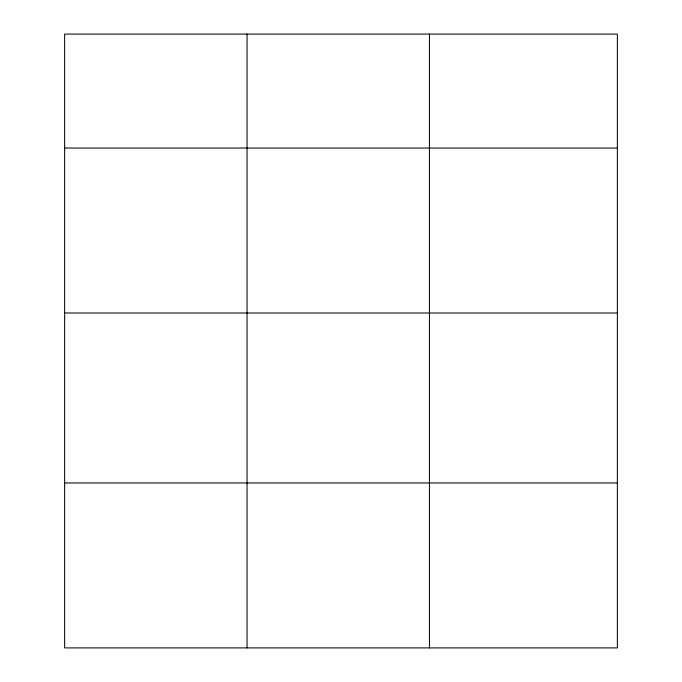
<?xml version="1.0" encoding="UTF-8"?>
<svg xmlns="http://www.w3.org/2000/svg" width="682" height="682" viewBox="0 0 682 682"><rect width="100%" height="100%" fill="white"/><g stroke="black" fill="none" stroke-linecap="round" stroke-linejoin="round"><path stroke-width="1.02" d="M617.363 313.004L617.363 34.1L64.637 34.1L64.637 647.9L617.363 647.9L617.363 313.004L64.637 313.004M64.637 148.054L617.363 148.054M64.637 482.95L617.363 482.95M429.438 34.1L429.438 647.9M247.037 34.1L247.037 647.9"/></g></svg>
